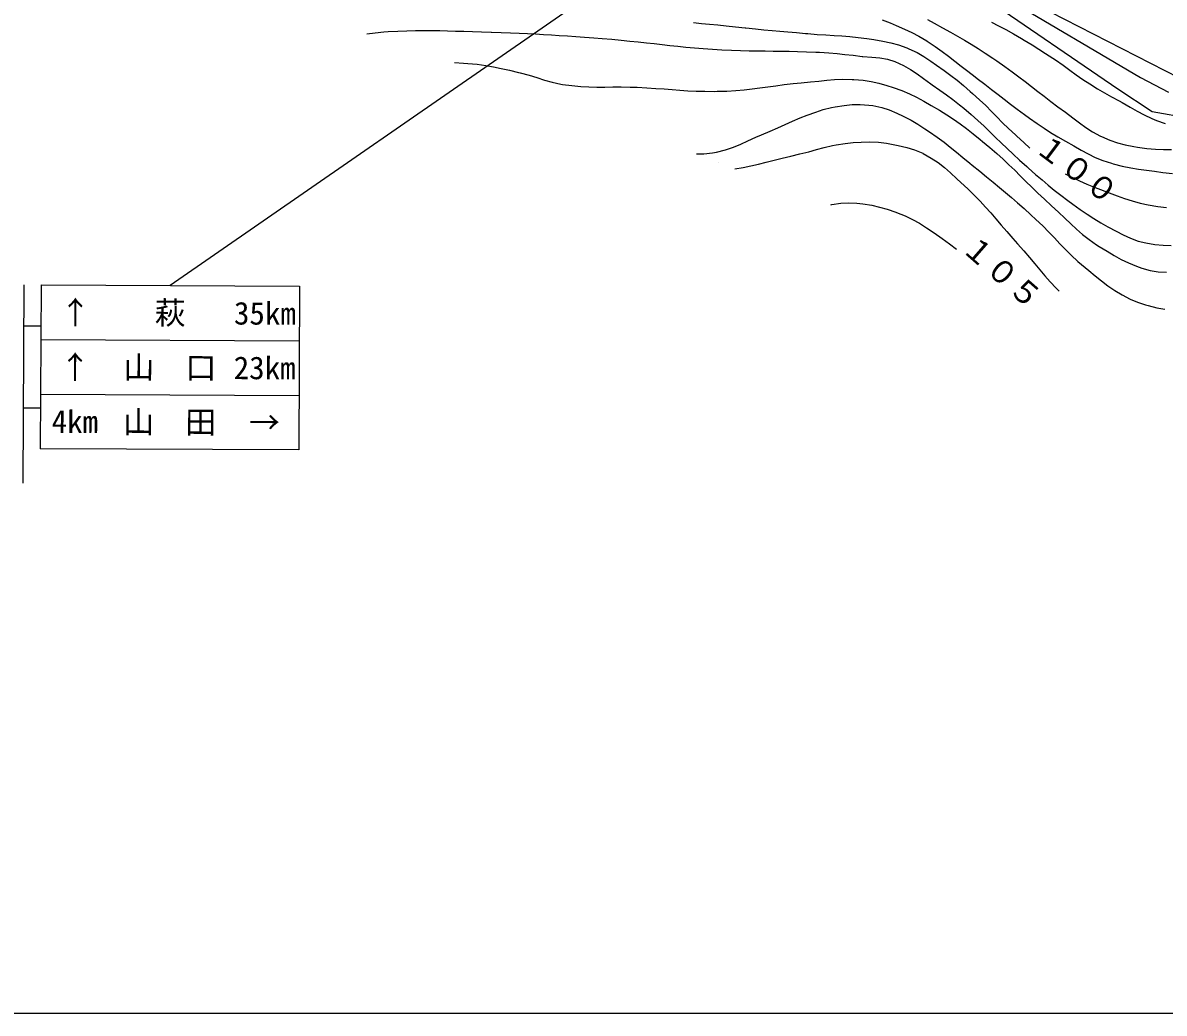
# Model space of a CAD drawing. Units: millimetres, scale not verified. Extents: x 40000 to 680000, y 20000 to 380000.
# Drawn here: x 198574 to 264799, y 205000 to 262458 of the extents above; entities that cross this region are included whole.
import ezdxf
from ezdxf.enums import TextEntityAlignment as Align

# ---------------------------------------------------------------- set-up
doc = ezdxf.new("R2010")
doc.units = ezdxf.units.MM
doc.header["$LTSCALE"] = 1000
for name, color, linetype, lineweight in [('M-BGD', 7, 'Continuous', 25), ('M-STR-STRC', 7, 'Continuous', 25), ('M-TTL-BAND', 7, 'Continuous', 25)]:
    doc.layers.add(name, color=color, linetype=linetype, lineweight=lineweight)
doc.styles.add('ＭＳ ゴシック', font='')
doc.styles.get('ＭＳ ゴシック').set_extended_font_data('MS Gothic')

msp = doc.modelspace()

# ---------------------------------------------------------------- linework, layer by layer
at = {"layer": 'M-BGD'}
for p, q in [((247853, 268480), (263424, 259286)), ((265683, 259241), (248488, 268070)), ((252424, 265252), (262113, 258624)), ((237487, 262476), (237945, 262429)), ((237945, 262429), (238411, 262382)), ((238411, 262382), (238892, 262334)), ((238892, 262334), (239394, 262283)), ((239394, 262283), (239922, 262229)), ((248434, 262640), (248910, 262452)), ((248910, 262452), (249247, 262310)), ((249247, 262310), (249734, 262096)), ((251060, 262651), (251456, 262433)), ((251456, 262433), (251945, 262166)), ((254782, 262498), (255192, 262286)), ((255192, 262286), (255613, 262062)), ((218538, 261819), (219011, 261879)), ((219011, 261879), (219529, 261930)), ((219529, 261930), (219767, 261946)), ((219767, 261946), (220331, 261976)), ((220331, 261976), (220859, 261996)), ((220859, 261996), (221360, 262009)), ((221360, 262009), (221839, 262014)), ((221839, 262014), (222304, 262013)), ((222304, 262013), (222762, 262007)), ((222762, 262007), (223219, 261997)), ((223219, 261997), (223684, 261984)), ((223684, 261984), (224163, 261968)), ((224163, 261968), (224663, 261951)), ((224663, 261951), (225192, 261934)), ((225192, 261934), (225756, 261918)), ((225756, 261918), (225769, 261918)), ((225769, 261918), (226336, 261902)), ((226336, 261902), (226868, 261884)), ((226868, 261884), (227373, 261864)), ((227373, 261864), (227857, 261842)), ((227857, 261842), (228325, 261817)), ((228325, 261817), (228784, 261791)), ((228784, 261791), (229241, 261763)), ((229241, 261763), (229700, 261732)), ((229700, 261732), (230170, 261699)), ((230170, 261699), (230655, 261663)), ((230655, 261663), (231162, 261625)), ((231162, 261625), (231698, 261584)), ((239922, 262229), (240483, 262169)), ((240483, 262169), (240529, 262164)), ((240529, 262164), (241079, 262106)), ((241079, 262106), (241579, 262057)), ((241579, 262057), (242046, 262014)), ((242046, 262014), (242503, 261974)), ((242503, 261974), (242967, 261934)), ((242967, 261934), (243458, 261892)), ((243458, 261892), (243997, 261843)), ((243997, 261843), (244117, 261832)), ((244117, 261832), (244668, 261787)), ((244668, 261787), (245172, 261753)), ((245172, 261753), (245644, 261726)), ((245644, 261726), (246101, 261697)), ((246101, 261697), (246560, 261662)), ((246560, 261662), (247037, 261614)), ((247037, 261614), (247549, 261546)), ((249734, 262096), (250157, 261896)), ((250157, 261896), (250569, 261677)), ((250569, 261677), (251021, 261405)), ((251945, 262166), (252393, 261919)), ((252393, 261919), (252811, 261684)), ((252811, 261684), (253211, 261454)), ((255613, 262062), (256055, 261819)), ((256055, 261819), (256528, 261548)), ((231698, 261584), (232190, 261547)), ((232190, 261547), (232755, 261501)), ((232755, 261501), (233289, 261453)), ((233289, 261453), (233796, 261404)), ((233796, 261404), (234282, 261354)), ((234282, 261354), (234753, 261303)), ((234753, 261303), (235212, 261251)), ((235212, 261251), (235667, 261201)), ((235667, 261201), (236122, 261151)), ((236122, 261151), (236582, 261103)), ((236582, 261103), (237053, 261056)), ((237053, 261056), (237541, 261012)), ((237541, 261012), (238050, 260971)), ((238050, 260971), (238586, 260933)), ((238586, 260933), (239124, 260901)), ((247549, 261546), (247945, 261482)), ((247945, 261482), (248470, 261390)), ((248470, 261390), (248930, 261295)), ((248930, 261295), (249376, 261174)), ((249376, 261174), (249859, 261005)), ((249859, 261005), (249986, 260954)), ((249986, 260954), (250463, 260735)), ((251021, 261405), (251041, 261393)), ((251041, 261393), (251502, 261090)), ((251502, 261090), (251912, 260802)), ((253211, 261454), (253604, 261219)), ((253604, 261219), (254002, 260973)), ((254002, 260973), (254417, 260706)), ((256528, 261548), (256674, 261461)), ((256674, 261461), (257133, 261185)), ((257133, 261185), (257532, 260935)), ((257532, 260935), (257920, 260684)), ((239124, 260901), (239687, 260874)), ((239687, 260874), (240213, 260855)), ((240213, 260855), (240710, 260842)), ((240710, 260842), (241186, 260834)), ((241186, 260834), (241649, 260829)), ((241649, 260829), (242106, 260824)), ((242106, 260824), (242565, 260819)), ((242565, 260819), (243035, 260812)), ((243035, 260812), (243523, 260801)), ((243523, 260801), (244038, 260784)), ((244038, 260784), (244586, 260759)), ((244586, 260759), (244799, 260747)), ((244799, 260747), (245340, 260713)), ((245340, 260713), (245818, 260675)), ((245818, 260675), (246274, 260630)), ((246274, 260630), (246749, 260576)), ((246749, 260576), (247282, 260511)), ((247282, 260511), (247314, 260507)), ((247314, 260507), (247835, 260461)), ((247835, 260461), (248296, 260426)), ((248296, 260426), (248752, 260351)), ((248752, 260351), (249180, 260213)), ((250463, 260735), (250863, 260502)), ((250863, 260502), (251256, 260238)), ((251912, 260802), (252288, 260522)), ((252288, 260522), (252649, 260242)), ((254417, 260706), (254861, 260411)), ((254861, 260411), (255097, 260250)), ((257920, 260684), (258344, 260401)), ((258344, 260401), (258489, 260303)), ((258489, 260303), (258932, 259995)), ((223615, 260152), (223626, 260152)), ((223626, 260152), (224147, 260122)), ((224147, 260122), (224402, 260104)), ((224402, 260104), (224946, 260054)), ((224946, 260054), (225432, 259989)), ((225432, 259989), (225887, 259909)), ((225887, 259909), (226337, 259815)), ((226337, 259815), (226810, 259707)), ((226810, 259707), (227332, 259584)), ((249180, 260213), (249667, 259991)), ((249667, 259991), (250080, 259756)), ((250080, 259756), (250458, 259501)), ((251256, 260238), (251593, 260007)), ((251593, 260007), (252038, 259696)), ((252038, 259696), (252425, 259408)), ((252649, 260242), (253014, 259953)), ((253014, 259953), (253400, 259650)), ((253400, 259650), (253826, 259322)), ((255097, 260250), (255557, 259929)), ((255557, 259929), (255977, 259624)), ((255977, 259624), (256368, 259331)), ((258932, 259995), (259319, 259716)), ((259319, 259716), (259690, 259446)), ((227332, 259584), (227426, 259562)), ((227426, 259562), (227946, 259425)), ((227946, 259425), (228402, 259282)), ((228402, 259282), (228835, 259141)), ((228835, 259141), (229287, 259012)), ((229287, 259012), (229800, 258904)), ((243269, 258931), (243733, 258974)), ((243733, 258974), (244276, 259026)), ((244276, 259026), (244764, 259081)), ((244764, 259081), (245223, 259131)), ((245223, 259131), (245680, 259169)), ((245680, 259169), (246162, 259187)), ((246162, 259187), (246695, 259178)), ((246695, 259178), (246793, 259173)), ((246793, 259173), (247327, 259130)), ((247327, 259130), (247796, 259060)), ((247796, 259060), (248243, 258958)), ((248243, 258958), (248713, 258823)), ((250458, 259501), (250840, 259222)), ((250840, 259222), (251266, 258912)), ((252425, 259408), (252784, 259123)), ((252784, 259123), (253146, 258821)), ((253826, 259322), (253944, 259233)), ((253944, 259233), (254387, 258899)), ((256368, 259331), (256739, 259046)), ((256739, 259046), (257100, 258765)), ((259690, 259446), (260086, 259170)), ((260086, 259170), (260480, 258911)), ((263424, 259286), (265041, 258444)), ((229800, 258904), (229890, 258889)), ((229890, 258889), (230439, 258814)), ((230439, 258814), (230945, 258767)), ((230945, 258767), (231422, 258742)), ((231422, 258742), (231881, 258733)), ((231881, 258733), (232337, 258733)), ((232337, 258733), (232801, 258738)), ((232801, 258738), (233287, 258739)), ((233287, 258739), (233808, 258733)), ((233808, 258733), (234225, 258719)), ((234225, 258719), (234783, 258690)), ((234783, 258690), (235298, 258656)), ((235298, 258656), (235781, 258620)), ((235781, 258620), (236245, 258584)), ((236245, 258584), (236700, 258550)), ((236700, 258550), (237160, 258520)), ((237160, 258520), (237636, 258498)), ((237636, 258498), (238139, 258485)), ((238139, 258485), (238683, 258483)), ((238683, 258483), (238867, 258486)), ((238867, 258486), (239425, 258503)), ((239425, 258503), (239941, 258535)), ((239941, 258535), (240425, 258577)), ((240425, 258577), (240888, 258629)), ((240888, 258629), (241341, 258687)), ((241341, 258687), (241795, 258749)), ((241795, 258749), (242260, 258811)), ((242260, 258811), (242748, 258873)), ((242748, 258873), (243269, 258931)), ((248713, 258823), (249077, 258706)), ((249077, 258706), (249584, 258525)), ((249584, 258525), (250023, 258340)), ((250023, 258340), (250434, 258138)), ((251266, 258912), (251341, 258860)), ((251341, 258860), (251783, 258553)), ((251783, 258553), (252171, 258281)), ((252171, 258281), (252542, 258009)), ((253146, 258821), (253541, 258481)), ((253541, 258481), (253672, 258367)), ((253672, 258367), (254082, 257999)), ((254387, 258899), (254787, 258592)), ((254787, 258592), (255161, 258302)), ((255161, 258302), (255524, 258022)), ((257100, 258765), (257461, 258482)), ((257461, 258482), (257831, 258194)), ((260480, 258911), (260935, 258629)), ((260935, 258629), (261343, 258393)), ((261343, 258393), (261748, 258170)), ((262113, 258624), (264111, 257309)), ((245708, 257590), (246236, 257662)), ((246236, 257662), (246705, 257711)), ((246705, 257711), (247164, 257725)), ((247164, 257725), (247659, 257689)), ((247659, 257689), (247895, 257654)), ((247895, 257654), (248409, 257546)), ((250434, 258138), (250858, 257909)), ((250858, 257909), (251286, 257668)), ((251286, 257668), (251764, 257390)), ((252542, 258009), (252931, 257704)), ((252931, 257704), (253179, 257499)), ((254082, 257999), (254443, 257654)), ((254443, 257654), (254774, 257323)), ((255524, 258022), (255891, 257741)), ((255891, 257741), (256277, 257452)), ((257831, 258194), (258219, 257896)), ((258219, 257896), (258637, 257585)), ((261748, 258170), (262194, 257928)), ((262194, 257928), (262361, 257837)), ((262361, 257837), (262825, 257573)), ((243682, 256944), (244094, 257099)), ((244094, 257099), (244583, 257282)), ((244583, 257282), (245018, 257437)), ((245018, 257437), (245487, 257554)), ((245487, 257554), (245708, 257590)), ((248409, 257546), (248850, 257405)), ((248850, 257405), (249286, 257220)), ((249286, 257220), (249646, 257051)), ((249646, 257051), (250114, 256811)), ((251764, 257390), (252190, 257126)), ((252190, 257126), (252582, 256867)), ((253179, 257499), (253604, 257133)), ((253604, 257133), (253992, 256786)), ((254774, 257323), (255093, 256996)), ((255093, 256996), (255419, 256665)), ((256277, 257452), (256698, 257146)), ((256698, 257146), (256994, 256936)), ((258637, 257585), (259073, 257268)), ((259073, 257268), (259505, 256948)), ((262825, 257573), (263231, 257332)), ((263231, 257332), (263632, 257111)), ((263632, 257111), (264079, 256902)), ((264111, 257309), (280366, 254502)), ((241939, 256175), (242384, 256374)), ((242384, 256374), (242802, 256565)), ((242802, 256565), (243224, 256754)), ((243224, 256754), (243682, 256944)), ((250114, 256811), (250512, 256575)), ((250512, 256575), (250914, 256312)), ((250914, 256312), (251179, 256133)), ((252582, 256867), (252955, 256602)), ((252955, 256602), (253327, 256323)), ((253327, 256323), (253713, 256020)), ((253992, 256786), (254352, 256454)), ((254352, 256454), (254692, 256130)), ((255419, 256665), (255771, 256320)), ((255771, 256320), (256168, 255952)), ((256994, 256936), (257436, 256625)), ((257436, 256625), (257830, 256353)), ((257830, 256353), (258213, 256101)), ((259505, 256948), (259883, 256655)), ((259883, 256655), (260250, 256383)), ((260250, 256383), (260645, 256126)), ((264079, 256902), (264349, 256797)), ((264349, 256797), (264864, 256621)), ((240648, 255619), (241104, 255824)), ((241104, 255824), (241436, 255964)), ((241436, 255964), (241939, 256175)), ((251179, 256133), (251629, 255820)), ((251629, 255820), (252025, 255527)), ((253713, 256020), (254131, 255685)), ((254131, 255685), (254259, 255581)), ((254692, 256130), (255021, 255812)), ((255021, 255812), (255349, 255493)), ((256168, 255952), (256243, 255885)), ((256243, 255885), (256648, 255519)), ((258213, 256101), (258621, 255849)), ((258621, 255849), (259076, 255585)), ((260645, 256126), (261110, 255878)), ((261110, 255878), (261162, 255854)), ((261162, 255854), (261651, 255642)), ((261651, 255642), (262096, 255487)), ((238829, 254961), (239351, 255094)), ((239351, 255094), (239805, 255250)), ((239805, 255250), (240226, 255426)), ((240226, 255426), (240648, 255619)), ((243656, 254850), (244175, 254975)), ((244175, 254975), (244629, 255100)), ((244629, 255100), (245074, 255220)), ((245074, 255220), (245564, 255335)), ((245564, 255335), (245768, 255375)), ((245768, 255375), (246290, 255463)), ((246290, 255463), (246754, 255517)), ((246754, 255517), (247223, 255543)), ((247223, 255543), (247701, 255545)), ((247701, 255545), (248224, 255525)), ((248224, 255525), (248683, 255473)), ((248683, 255473), (249164, 255382)), ((249164, 255382), (249371, 255335)), ((249371, 255335), (249876, 255217)), ((249876, 255217), (250318, 255087)), ((250318, 255087), (250787, 254889)), ((252025, 255527), (252389, 255242)), ((252389, 255242), (252746, 254952)), ((254259, 255581), (254691, 255223)), ((254691, 255223), (255085, 254879)), ((255349, 255493), (255684, 255169)), ((255684, 255169), (256036, 254836)), ((256648, 255519), (257011, 255189)), ((259076, 255585), (259549, 255314)), ((259549, 255314), (259975, 255070)), ((259975, 255070), (260381, 254850)), ((262096, 255487), (262542, 255371)), ((262542, 255371), (263035, 255274)), ((263035, 255274), (263256, 255237)), ((263256, 255237), (263800, 255164)), ((263800, 255164), (264298, 255124)), ((264298, 255124), (264767, 255110)), ((264767, 255110), (265222, 255110)), ((237662, 254850), (238089, 254857)), ((238089, 254857), (238590, 254916)), ((238590, 254916), (238829, 254961)), ((238954, 254353), (238964, 254356)), ((241268, 254255), (241712, 254366)), ((241712, 254366), (242165, 254484)), ((242165, 254484), (242638, 254607)), ((242638, 254607), (243141, 254732)), ((243141, 254732), (243656, 254850)), ((250787, 254889), (250817, 254874)), ((250817, 254874), (251288, 254615)), ((251288, 254615), (251686, 254348)), ((251686, 254348), (252044, 254064)), ((252746, 254952), (253117, 254645)), ((253117, 254645), (253525, 254309)), ((253525, 254309), (253661, 254198)), ((255085, 254879), (255450, 254547)), ((255450, 254547), (255794, 254223)), ((256036, 254836), (256412, 254487)), ((256412, 254487), (256821, 254120)), ((260381, 254850), (260793, 254651)), ((260793, 254651), (261239, 254471)), ((261239, 254471), (261745, 254308)), ((261745, 254308), (261836, 254283)), ((239890, 253993), (240368, 254066)), ((240368, 254066), (240824, 254155)), ((240824, 254155), (241268, 254255)), ((252044, 254064), (252392, 253755)), ((252392, 253755), (252764, 253413)), ((253661, 254198), (254096, 253845)), ((254096, 253845), (254499, 253518)), ((255794, 254223), (256125, 253902)), ((256125, 253902), (256449, 253581)), ((256821, 254120), (256925, 254029)), ((256925, 254029), (257339, 253667)), ((257339, 253667), (257714, 253341)), ((259050, 253707), (259477, 253479)), ((261836, 254283), (262369, 254148)), ((262369, 254148), (262856, 254045)), ((262856, 254045), (263316, 253967)), ((263316, 253967), (263768, 253903)), ((263768, 253903), (264232, 253845)), ((264232, 253845), (264728, 253784)), ((264728, 253784), (265273, 253710)), ((252764, 253413), (252998, 253200)), ((252998, 253200), (253409, 252822)), ((254499, 253518), (254877, 253209)), ((254877, 253209), (255238, 252911)), ((256449, 253581), (256776, 253257)), ((256776, 253257), (257113, 252925)), ((257714, 253341), (258068, 253039)), ((258068, 253039), (258422, 252748)), ((259477, 253479), (259892, 253282)), ((259892, 253282), (260321, 253099)), ((260321, 253099), (260791, 252913)), ((253409, 252822), (253778, 252461)), ((253778, 252461), (254115, 252112)), ((255238, 252911), (255589, 252617)), ((255589, 252617), (255939, 252319)), ((255939, 252319), (256296, 252010)), ((257113, 252925), (257468, 252582)), ((257468, 252582), (257849, 252223)), ((258422, 252748), (258794, 252455)), ((258794, 252455), (259205, 252147)), ((260791, 252913), (261101, 252793)), ((261101, 252793), (261609, 252594)), ((261609, 252594), (262064, 252418)), ((262064, 252418), (262497, 252261)), ((245462, 251902), (245515, 251916)), ((245515, 251916), (246030, 252001)), ((246030, 252001), (246491, 252020)), ((246491, 252020), (246968, 251989)), ((246968, 251989), (247306, 251952)), ((247306, 251952), (247831, 251874)), ((247831, 251874), (248287, 251772)), ((248287, 251772), (248733, 251639)), ((254115, 252112), (254431, 251769)), ((254431, 251769), (254733, 251426)), ((256296, 252010), (256667, 251682)), ((256667, 251682), (257061, 251328)), ((257849, 252223), (258264, 251845)), ((258264, 251845), (258270, 251840)), ((258270, 251840), (258675, 251468)), ((259205, 252147), (259494, 251938)), ((259494, 251938), (259933, 251625)), ((262497, 252261), (262937, 252122)), ((262937, 252122), (263414, 251998)), ((263414, 251998), (263880, 251901)), ((263880, 251901), (264429, 251810)), ((264429, 251810), (264940, 251746)), ((248733, 251639), (249229, 251469)), ((249229, 251469), (249273, 251453)), ((249273, 251453), (249773, 251257)), ((249773, 251257), (250204, 251053)), ((250204, 251053), (250602, 250828)), ((254733, 251426), (255033, 251079)), ((255033, 251079), (255339, 250721)), ((257061, 251328), (257360, 251054)), ((257360, 251054), (257759, 250674)), ((258675, 251468), (259036, 251122)), ((259036, 251122), (259374, 250797)), ((259933, 251625), (260325, 251352)), ((260325, 251352), (260709, 251102)), ((260709, 251102), (261124, 250854)), ((250602, 250828), (251006, 250571)), ((251006, 250571), (251453, 250272)), ((255339, 250721), (255662, 250347)), ((255662, 250347), (256011, 249950)), ((257759, 250674), (258111, 250317)), ((259374, 250797), (259708, 250486)), ((259708, 250486), (260056, 250184)), ((261124, 250854), (261538, 250627)), ((261538, 250627), (262009, 250373)), ((262009, 250373), (262429, 250149)), ((251453, 250272), (251462, 250265)), ((251462, 250265), (251924, 249944)), ((251924, 249944), (252349, 249632)), ((256011, 249950), (256287, 249644)), ((258111, 250317), (258434, 249976)), ((258434, 249976), (258747, 249643)), ((260056, 250184), (260439, 249886)), ((260439, 249886), (260875, 249585)), ((262429, 250149), (262843, 249957)), ((262843, 249957), (263293, 249797)), ((263293, 249797), (263730, 249688)), ((263730, 249688), (264264, 249598)), ((252349, 249632), (252744, 249327)), ((256287, 249644), (256656, 249229)), ((256656, 249229), (256986, 248843)), ((258747, 249643), (259066, 249311)), ((259066, 249311), (259410, 248972)), ((260875, 249585), (261022, 249491)), ((261022, 249491), (261484, 249205)), ((261484, 249205), (261901, 248956)), ((264264, 249598), (264746, 249552)), ((264746, 249552), (265204, 249539)), ((256986, 248843), (257291, 248476)), ((257291, 248476), (257585, 248122)), ((259410, 248972), (259797, 248620)), ((259797, 248620), (260010, 248439)), ((260010, 248439), (260427, 248087)), ((261901, 248956), (262304, 248736)), ((262304, 248736), (262723, 248534)), ((262723, 248534), (263189, 248343)), ((263189, 248343), (263494, 248232)), ((257585, 248122), (257881, 247775)), ((257881, 247775), (258192, 247426)), ((260427, 248087), (260800, 247771)), ((260800, 247771), (261157, 247480)), ((263494, 248232), (263993, 248090)), ((263993, 248090), (264447, 248018)), ((264447, 248018), (264941, 247984)), ((258192, 247426), (258534, 247069)), ((258534, 247069), (258715, 246893)), ((261157, 247480), (261525, 247203)), ((261525, 247203), (261932, 246930)), ((261932, 246930), (262362, 246673)), ((262362, 246673), (262825, 246435)), ((262825, 246435), (263252, 246260)), ((263252, 246260), (263724, 246105)), ((263724, 246105), (263868, 246061)), ((263868, 246061), (264379, 245926)), ((264379, 245926), (264837, 245843))]:
    msp.add_line(p, q, dxfattribs=at)
at = {"layer": 'M-STR-STRC'}
for p, q in [((251370, 277841), (207128, 247214)), ((198629, 247253), (198575, 235753)), ((199629, 247248), (199585, 237748)), ((199629, 247248), (214628, 247179)), ((214628, 247179), (214584, 237679)), ((198618, 244878), (199618, 244873)), ((199614, 244082), (214614, 244012)), ((199599, 240915), (214599, 240846)), ((198596, 240128), (199596, 240123)), ((214584, 237679), (199585, 237748))]:
    msp.add_line(p, q, dxfattribs=at)
at = {"layer": 'M-TTL-BAND'}
msp.add_line((40000, 205000), (579000, 205000), dxfattribs=at)

# ---------------------------------------------------------------- texts
at = {"layer": 'M-BGD', "style": 'ＭＳ ゴシック'}
for s, rotation, p in [('１００', 323.165, (256951, 254753)), ('１０５', 318.815, (252685, 248997))]:
    msp.add_text(s, height=1320, rotation=rotation, dxfattribs=at).set_placement(p, align=Align.BOTTOM_LEFT)
at = {"layer": 'M-STR-STRC', "style": 'ＭＳ ゴシック'}
for s, p in [('↑', (201621, 245656)), ('萩', (207121, 245630)), ('35km', (212621, 245605)), ('↑', (201607, 242489)), ('山\u3000口', (207107, 242464)), ('23km', (212606, 242438)), ('4km', (201592, 239322)), ('山\u3000田', (207092, 239297)), ('→', (212592, 239272))]:
    msp.add_text(s, height=1320, rotation=359.735, dxfattribs=at).set_placement(p, align=Align.MIDDLE_CENTER)

doc.saveas('drawing.dxf')
